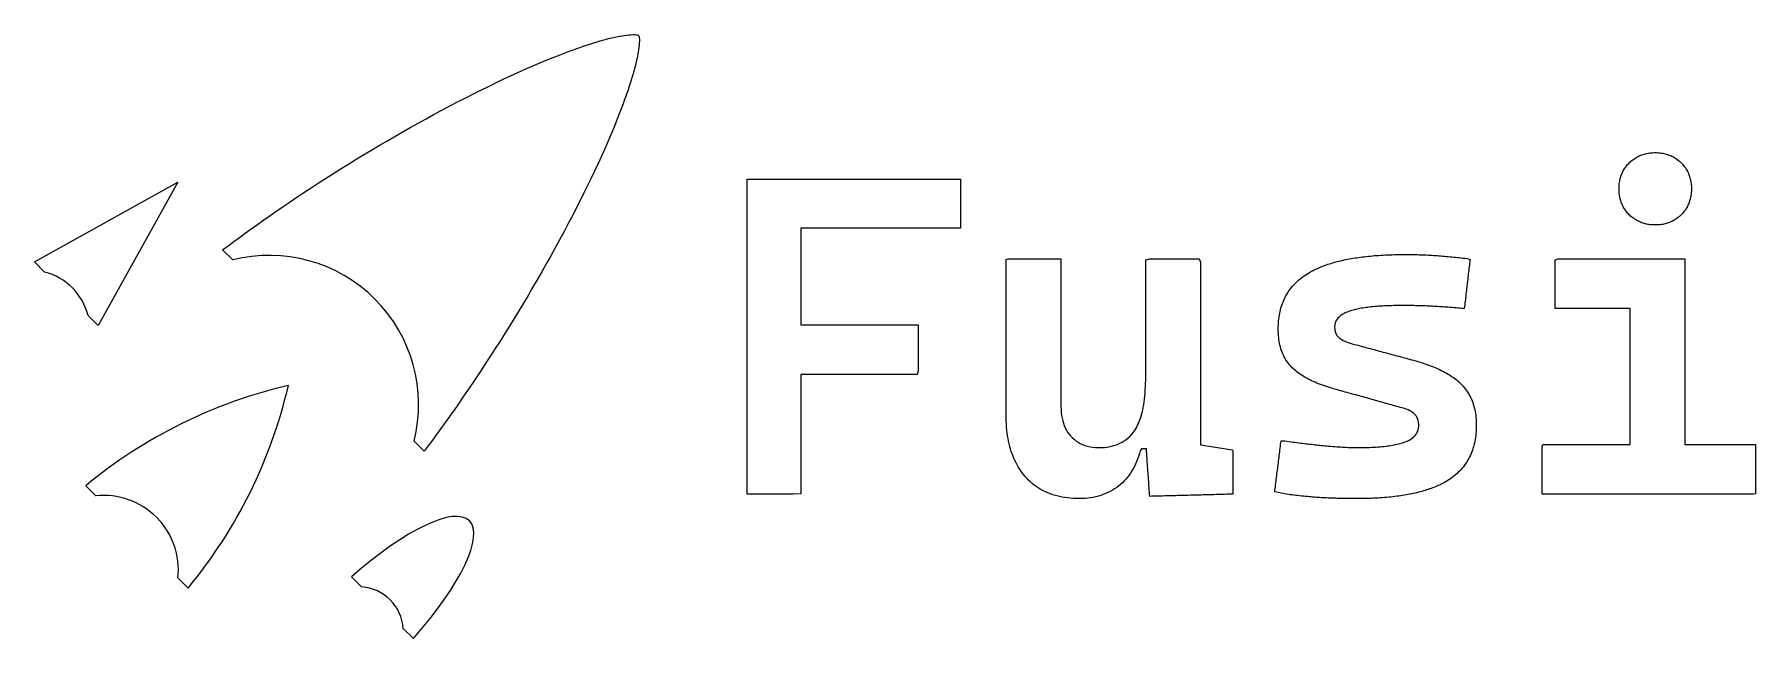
# Model space of a CAD drawing. Header units: millimetres. Extents: x 0 to 150, y 0 to 25.
# Drawn here: x 0 to 72.2, y 0 to 25.4 of the extents above; entities that cross this region are included whole.
import ezdxf

# ---------------------------------------------------------------- set-up
doc = ezdxf.new("R2010")
doc.units = ezdxf.units.MM
doc.layers.add('OUTLINE', color=7, linetype='Continuous')

msp = doc.modelspace()

# ---------------------------------------------------------------- linework, layer by layer
at = {"layer": 'OUTLINE'}
for p, q in [((0, 15.8086), (6.0169, 19.1514)), ((6.0169, 19.1514), (2.6742, 13.1345)), ((8.3215, 15.8945), (7.8972, 16.3188)), ((0.4243, 15.3844), (0, 15.8086)), ((2.6742, 13.1345), (2.2499, 13.5587)), ((16.35, 7.866), (15.9257, 8.2903)), ((2.5763, 5.991), (2.152, 6.4153)), ((6.4465, 2.1208), (6.0222, 2.5451)), ((13.7283, 2.1692), (13.3041, 2.5935)), ((15.8976, 0), (15.4733, 0.4243))]:
    msp.add_line(p, q, dxfattribs=at)
for points in [[(68.1083, 17.3628), (68.0544, 17.3606), (67.9997, 17.3598), (67.945, 17.3606), (67.8911, 17.3628), (67.838, 17.3665), (67.7857, 17.3717), (67.7343, 17.3784), (67.6836, 17.3866), (67.6338, 17.3963), (67.5847, 17.4074), (67.5365, 17.4201), (67.489, 17.4342), (67.4424, 17.4498), (67.3966, 17.4669), (67.3516, 17.4855), (67.3074, 17.5056), (67.264, 17.5271), (67.2214, 17.5502), (67.1797, 17.5747), (67.1387, 17.6008), (67.0985, 17.6283), (67.0592, 17.6573), (67.0207, 17.6878), (66.9829, 17.7197), (66.946, 17.7532), (66.9099, 17.7881), (66.8749, 17.8242), (66.8415, 17.8612), (66.8095, 17.8989), (66.779, 17.9374), (66.75, 17.9768), (66.7225, 18.0169), (66.6965, 18.0579), (66.6719, 18.0997), (66.6489, 18.1423), (66.6273, 18.1856), (66.6073, 18.2298), (66.5887, 18.2748), (66.5716, 18.3207), (66.556, 18.3673), (66.5418, 18.4147), (66.5292, 18.4629), (66.518, 18.512), (66.5084, 18.5618), (66.5002, 18.6125), (66.4935, 18.664), (66.4883, 18.7163), (66.4846, 18.7693), (66.4823, 18.8232), (66.4816, 18.8779), (66.4823, 18.9326), (66.4846, 18.9865), (66.4883, 19.0396), (66.4935, 19.0919), (66.5002, 19.1434), (66.5084, 19.194), (66.518, 19.2439), (66.5292, 19.2929), (66.5418, 19.3412), (66.556, 19.3886), (66.5716, 19.4352), (66.5887, 19.481), (66.6073, 19.526), (66.6273, 19.5702), (66.6489, 19.6136), (66.6719, 19.6562), (66.6965, 19.698), (66.7225, 19.7389), (66.75, 19.7791), (66.779, 19.8185), (66.8095, 19.857), (66.8415, 19.8947), (66.8749, 19.9316), (66.9099, 19.9678), (66.946, 20.0027), (66.9829, 20.0362), (67.0207, 20.0681), (67.0592, 20.0986), (67.0985, 20.1276), (67.1387, 20.1551), (67.1797, 20.1812), (67.2214, 20.2057), (67.264, 20.2287), (67.3074, 20.2503), (67.3516, 20.2704), (67.3966, 20.289), (67.4424, 20.3061), (67.489, 20.3217), (67.5365, 20.3358), (67.5847, 20.3485), (67.6338, 20.3596), (67.6836, 20.3693), (67.7343, 20.3775), (67.7857, 20.3842), (67.838, 20.3894), (67.8911, 20.3931), (67.945, 20.3953), (67.9997, 20.3961), (68.0544, 20.3953), (68.1083, 20.3931), (68.1614, 20.3894), (68.2137, 20.3842), (68.2651, 20.3775), (68.3158, 20.3693), (68.3657, 20.3596), (68.4147, 20.3485), (68.4629, 20.3358), (68.5104, 20.3217), (68.557, 20.3061), (68.6028, 20.289), (68.6478, 20.2704), (68.692, 20.2503), (68.7354, 20.2287), (68.778, 20.2057), (68.8197, 20.1812), (68.8607, 20.1551), (68.9009, 20.1276), (68.9402, 20.0986), (68.9787, 20.0681), (69.0165, 20.0362), (69.0534, 20.0027), (69.0895, 19.9678), (69.1245, 19.9316), (69.1579, 19.8947), (69.1899, 19.857), (69.2204, 19.8185), (69.2494, 19.7791), (69.2769, 19.7389), (69.3029, 19.698), (69.3275, 19.6562), (69.3505, 19.6136), (69.3721, 19.5702), (69.3921, 19.526), (69.4107, 19.481), (69.4278, 19.4352), (69.4435, 19.3886), (69.4576, 19.3412), (69.4702, 19.2929), (69.4814, 19.2439), (69.491, 19.194), (69.4992, 19.1434), (69.5059, 19.0919), (69.5111, 19.0396), (69.5148, 18.9865), (69.5171, 18.9326), (69.5178, 18.8779), (69.5171, 18.8232), (69.5148, 18.7693), (69.5111, 18.7163), (69.5059, 18.664), (69.4992, 18.6125), (69.491, 18.5618), (69.4814, 18.512), (69.4702, 18.4629), (69.4576, 18.4147), (69.4435, 18.3673), (69.4278, 18.3207), (69.4107, 18.2748), (69.3921, 18.2298), (69.3721, 18.1856), (69.3505, 18.1423), (69.3275, 18.0997), (69.3029, 18.0579), (69.2769, 18.0169), (69.2494, 17.9768), (69.2204, 17.9374), (69.1899, 17.8989), (69.1579, 17.8612), (69.1245, 17.8242), (69.0895, 17.7881), (69.0534, 17.7532), (69.0165, 17.7197), (68.9787, 17.6878), (68.9402, 17.6573), (68.9009, 17.6283), (68.8607, 17.6008), (68.8197, 17.5747), (68.778, 17.5502), (68.7354, 17.5271), (68.692, 17.5056), (68.6478, 17.4855), (68.6028, 17.4669), (68.557, 17.4498), (68.5104, 17.4342), (68.4629, 17.4201), (68.4147, 17.4074), (68.3657, 17.3963), (68.3158, 17.3866), (68.2651, 17.3784), (68.2137, 17.3717), (68.1614, 17.3665)], [(30.1314, 19.2877), (30.2163, 19.2877), (30.3608, 19.2877), (30.5386, 19.2877), (30.5901, 19.2877), (30.8195, 19.2877), (30.8609, 19.2877), (31.0488, 19.2877), (31.1832, 19.2877), (31.2782, 19.2877), (31.5055, 19.2877), (31.5075, 19.2877), (31.7369, 19.2877), (31.8278, 19.2877), (31.9663, 19.2877), (32.1501, 19.2877), (32.1956, 19.2877), (32.425, 19.2877), (32.6543, 19.2877), (32.8837, 19.2877), (33.1131, 19.2877), (33.3424, 19.2877), (33.5718, 19.2877), (33.8011, 19.2877), (34.0305, 19.2877), (34.2599, 19.2877), (34.4892, 19.2877), (34.7186, 19.2877), (34.9479, 19.2877), (35.1773, 19.2877), (35.4066, 19.2877), (35.636, 19.2877), (35.8654, 19.2877), (36.0947, 19.2877), (36.3241, 19.2877), (36.5534, 19.2877), (36.7828, 19.2877), (37.0122, 19.2877), (37.2415, 19.2877), (37.4709, 19.2877), (37.7002, 19.2877), (37.9296, 19.2877), (38.1589, 19.2877), (38.3883, 19.2877), (38.6177, 19.2877), (38.847, 19.2877), (38.847, 19.0584), (38.847, 18.829), (38.847, 18.5996), (38.847, 18.3703), (38.847, 18.1409), (38.847, 17.9116), (38.847, 17.6822), (38.847, 17.4529), (38.847, 17.2235), (38.6211, 17.2201), (38.3917, 17.2201), (38.1624, 17.2201), (37.933, 17.2201), (37.7036, 17.2201), (37.4743, 17.2201), (37.2449, 17.2201), (37.0156, 17.2201), (36.7862, 17.2201), (36.5569, 17.2201), (36.3275, 17.2201), (36.0981, 17.2201), (35.8688, 17.2201), (35.6394, 17.2201), (35.4101, 17.2201), (35.1807, 17.2201), (34.9513, 17.2201), (34.722, 17.2201), (34.4926, 17.2201), (34.2633, 17.2201), (34.0339, 17.2201), (33.8045, 17.2201), (33.5752, 17.2201), (33.3458, 17.2201), (33.1165, 17.2201), (32.8871, 17.2201), (32.6578, 17.2201), (32.4284, 17.2201), (32.199, 17.2201), (32.1501, 17.2201), (32.1501, 17.0316), (32.1501, 16.7093), (32.1501, 16.387), (32.1501, 16.0647), (32.1501, 15.7424), (32.1501, 15.4201), (32.1501, 15.0978), (32.1501, 14.7755), (32.1501, 14.4532), (32.1501, 14.1309), (32.1501, 13.8086), (32.1501, 13.4863), (32.1501, 13.1683), (32.2602, 13.1683), (32.4529, 13.1683), (32.6455, 13.1683), (32.8382, 13.1683), (33.0309, 13.1683), (33.2236, 13.1683), (33.4163, 13.1683), (33.6089, 13.1683), (33.8016, 13.1683), (33.9943, 13.1683), (34.187, 13.1683), (34.3797, 13.1683), (34.5723, 13.1683), (34.765, 13.1683), (34.9577, 13.1683), (35.1504, 13.1683), (35.3431, 13.1683), (35.5357, 13.1683), (35.7284, 13.1683), (35.9211, 13.1683), (36.1138, 13.1683), (36.3065, 13.1683), (36.4991, 13.1683), (36.6918, 13.1683), (36.8845, 13.1683), (37.0772, 13.1683), (37.0772, 12.9757), (37.0772, 12.783), (37.0772, 12.5903), (37.0772, 12.3976), (37.0772, 12.2049), (37.0772, 12.0123), (37.0772, 11.8196), (37.0772, 11.6269), (37.0772, 11.4342), (37.0772, 11.2415), (37.0346, 11.0914), (36.8419, 11.0914), (36.6492, 11.0914), (36.4566, 11.0914), (36.2639, 11.0914), (36.0712, 11.0914), (35.8785, 11.0914), (35.6858, 11.0914), (35.4932, 11.0914), (35.3005, 11.0914), (35.1078, 11.0914), (34.9151, 11.0914), (34.7224, 11.0914), (34.5298, 11.0914), (34.3371, 11.0914), (34.1444, 11.0914), (33.9517, 11.0914), (33.759, 11.0914), (33.5664, 11.0914), (33.3737, 11.0914), (33.181, 11.0914), (32.9883, 11.0914), (32.7957, 11.0914), (32.603, 11.0914), (32.4103, 11.0914), (32.2176, 11.0914), (32.1501, 11.0914), (32.1501, 10.9079), (32.1501, 10.5856), (32.1501, 10.2633), (32.1501, 9.941), (32.1501, 9.6187), (32.1501, 9.2963), (32.1501, 8.974), (32.1501, 8.6517), (32.1501, 8.3294), (32.1501, 8.0071), (32.1501, 7.6848), (32.1501, 7.3625), (32.1501, 7.0402), (32.1501, 6.7179), (32.1501, 6.3956), (32.1501, 6.0733), (31.8393, 6.0619), (31.517, 6.0619), (31.1947, 6.0619), (30.8724, 6.0619), (30.5501, 6.0619), (30.2278, 6.0619), (29.9055, 6.0619), (29.9055, 6.3842), (29.9055, 6.7065), (29.9055, 7.0288), (29.9055, 7.3511), (29.9055, 7.6734), (29.9055, 7.9957), (29.9055, 8.318), (29.9055, 8.6403), (29.9055, 8.9626), (29.9055, 9.2849), (29.9055, 9.6072), (29.9055, 9.9295), (29.9055, 10.2518), (29.9055, 10.5741), (29.9055, 10.8964), (29.9055, 11.0914), (29.9055, 11.2187), (29.9055, 11.2841), (29.9055, 11.4768), (29.9055, 11.541), (29.9055, 11.6695), (29.9055, 11.8622), (29.9055, 11.8633), (29.9055, 12.0548), (29.9055, 12.1856), (29.9055, 12.2475), (29.9055, 12.4402), (29.9055, 12.5079), (29.9055, 12.6329), (29.9055, 12.8256), (29.9055, 12.8302), (29.9055, 13.0182), (29.9055, 13.1525), (29.9055, 13.4748), (29.9055, 13.7971), (29.9055, 14.1194), (29.9055, 14.4417), (29.9055, 14.764), (29.9055, 15.0863), (29.9055, 15.4086), (29.9055, 15.7309), (29.9055, 16.0532), (29.9055, 16.3755), (29.9055, 16.6978), (29.9055, 17.0201), (29.9055, 17.2201), (29.9055, 17.3424), (29.9055, 17.4494), (29.9055, 17.6647), (29.9055, 17.6788), (29.9055, 17.9082), (29.9055, 17.987), (29.9055, 18.1375), (29.9055, 18.3094), (29.9055, 18.3669), (29.9055, 18.5962), (29.9055, 18.6317), (29.9055, 18.8256), (29.9055, 18.954), (29.9055, 19.055), (29.9055, 19.2763), (29.9055, 19.2843)], [(48.9247, 10.0113), (48.9247, 9.9216), (48.9247, 9.9015), (48.9247, 9.8319), (48.9247, 9.7421), (48.9247, 9.7112), (48.9247, 9.6524), (48.9247, 9.5627), (48.9247, 9.5209), (48.9247, 9.473), (48.9247, 9.3832), (48.9247, 9.2935), (48.9247, 9.2038), (48.9247, 9.1141), (48.9247, 9.0243), (48.9247, 8.9346), (48.9247, 8.8449), (48.9247, 8.7551), (48.9247, 8.6654), (48.9247, 8.5757), (48.9247, 8.486), (48.9247, 8.3962), (48.9247, 8.3065), (48.9247, 8.2168), (48.9271, 8.1291), (49.0158, 8.1158), (49.1046, 8.1024), (49.1933, 8.0891), (49.282, 8.0757), (49.3708, 8.0623), (49.4595, 8.049), (49.5482, 8.0356), (49.6369, 8.0222), (49.7257, 8.0089), (49.8144, 7.9955), (49.9031, 7.9822), (49.9918, 7.9688), (50.0806, 7.9554), (50.1693, 7.9421), (50.258, 7.9287), (50.2845, 7.8618), (50.2845, 7.7721), (50.2845, 7.6823), (50.2845, 7.5926), (50.2845, 7.5029), (50.2845, 7.4132), (50.2845, 7.3234), (50.2845, 7.2337), (50.2845, 7.144), (50.2845, 7.0543), (50.2845, 6.9645), (50.2845, 6.8748), (50.2845, 6.7851), (50.2845, 6.6953), (50.2845, 6.6056), (50.2845, 6.5159), (50.2845, 6.4262), (50.2845, 6.3364), (50.2845, 6.2467), (50.2845, 6.157), (50.2845, 6.0673), (50.2002, 6.0596), (50.1105, 6.0572), (50.0208, 6.0548), (49.9311, 6.0524), (49.8414, 6.05), (49.7518, 6.0476), (49.6621, 6.0452), (49.5724, 6.0428), (49.4827, 6.0404), (49.393, 6.0381), (49.3033, 6.0357), (49.2136, 6.0333), (49.1239, 6.0309), (49.0342, 6.0285), (48.9445, 6.0261), (48.8548, 6.0237), (48.7651, 6.0213), (48.6754, 6.0189), (48.5857, 6.0165), (48.496, 6.0141), (48.4063, 6.0117), (48.3166, 6.0093), (48.2269, 6.0069), (48.1372, 6.0045), (48.0475, 6.0021), (47.9578, 5.9997), (47.8681, 5.9973), (47.7785, 5.995), (47.6888, 5.9926), (47.5991, 5.9902), (47.5094, 5.9878), (47.4197, 5.9854), (47.33, 5.983), (47.2403, 5.9806), (47.1506, 5.9782), (47.0609, 5.9758), (46.9712, 5.9734), (46.8815, 5.971), (46.7918, 5.9686), (46.7855, 6.0581), (46.7791, 6.1476), (46.7728, 6.2371), (46.7664, 6.3266), (46.7601, 6.4161), (46.7537, 6.5056), (46.7474, 6.5951), (46.741, 6.6846), (46.7347, 6.7741), (46.7283, 6.8636), (46.722, 6.9531), (46.7157, 7.0426), (46.7093, 7.1322), (46.703, 7.2217), (46.6966, 7.3112), (46.6903, 7.4007), (46.6839, 7.4902), (46.6776, 7.5797), (46.6712, 7.6692), (46.6649, 7.7587), (46.6585, 7.8482), (46.6522, 7.9377), (46.6505, 7.962), (46.556, 7.962), (46.4455, 7.962), (46.39, 7.8804), (46.358, 7.7627), (46.3229, 7.6485), (46.2844, 7.5377), (46.2428, 7.4303), (46.1979, 7.3263), (46.1498, 7.2257), (46.0984, 7.1285), (46.0438, 7.0347), (45.986, 6.9443), (45.9249, 6.8573), (45.8607, 6.7738), (45.7931, 6.6936), (45.7224, 6.6168), (45.6484, 6.5435), (45.5711, 6.4735), (45.4904, 6.4068), (45.4052, 6.3425), (45.3175, 6.2823), (45.2275, 6.2263), (45.1351, 6.1744), (45.0403, 6.1267), (44.9431, 6.0831), (44.8434, 6.0437), (44.7414, 6.0084), (44.637, 5.9773), (44.5302, 5.9503), (44.421, 5.9275), (44.3094, 5.9088), (44.1955, 5.8943), (44.0791, 5.8839), (43.9603, 5.8777), (43.8391, 5.8756), (43.7121, 5.8774), (43.5877, 5.8826), (43.4658, 5.8914), (43.3465, 5.9037), (43.2297, 5.9196), (43.1155, 5.9389), (43.0038, 5.9618), (42.8946, 5.9882), (42.788, 6.0181), (42.684, 6.0516), (42.5825, 6.0885), (42.4835, 6.129), (42.3871, 6.173), (42.2932, 6.2205), (42.2019, 6.2715), (42.1131, 6.3261), (42.0269, 6.3841), (41.9433, 6.4457), (41.8621, 6.5108), (41.7835, 6.5795), (41.7075, 6.6516), (41.634, 6.7273), (41.5634, 6.8061), (41.5014, 6.8808), (41.4419, 6.9578), (41.3849, 7.0372), (41.3304, 7.119), (41.2784, 7.2032), (41.2289, 7.2898), (41.1819, 7.3787), (41.1375, 7.47), (41.0955, 7.5637), (41.0561, 7.6598), (41.0192, 7.7583), (40.9848, 7.8591), (40.9528, 7.9623), (40.9234, 8.0679), (40.8966, 8.1759), (40.8722, 8.2863), (40.8503, 8.399), (40.8309, 8.5141), (40.8141, 8.6316), (40.7998, 8.7514), (40.7879, 8.8737), (40.7786, 8.9983), (40.7718, 9.1253), (40.7675, 9.2547), (40.7657, 9.3864), (40.7657, 9.5018), (40.7657, 9.6123), (40.7657, 9.7228), (40.7657, 9.8333), (40.7657, 9.9439), (40.7657, 10.0544), (40.7657, 10.1649), (40.7657, 10.2754), (40.7657, 10.3859), (40.7657, 10.4964), (40.7657, 10.6069), (40.7657, 10.7174), (40.7657, 10.828), (40.7657, 10.9385), (40.7657, 11.049), (40.7657, 11.1595), (40.7657, 11.27), (40.7657, 11.3805), (40.7657, 11.491), (40.7657, 11.6015), (40.7657, 11.7121), (40.7657, 11.8226), (40.7657, 11.9331), (40.7657, 12.0436), (40.7657, 12.1541), (40.7657, 12.2646), (40.7657, 12.3751), (40.7657, 12.4857), (40.7657, 12.5962), (40.7657, 12.7067), (40.7657, 12.8172), (40.7657, 12.9277), (40.7657, 13.0382), (40.7657, 13.1487), (40.7657, 13.2592), (40.7657, 13.3698), (40.7657, 13.4803), (40.7657, 13.5908), (40.7657, 13.7013), (40.7657, 13.8118), (40.7657, 13.9223), (40.7657, 14.0328), (40.7657, 14.1434), (40.7657, 14.2539), (40.7657, 14.3644), (40.7657, 14.4749), (40.7657, 14.5854), (40.7657, 14.6959), (40.7657, 14.8064), (40.7657, 14.9169), (40.7657, 15.0275), (40.7657, 15.138), (40.7657, 15.2485), (40.7657, 15.359), (40.7657, 15.4695), (40.7657, 15.58), (40.7657, 15.6905), (40.7657, 15.8011), (40.7657, 15.9116), (40.853, 15.9347), (40.9635, 15.9347), (41.074, 15.9347), (41.1845, 15.9347), (41.295, 15.9347), (41.4056, 15.9347), (41.5161, 15.9347), (41.6266, 15.9347), (41.7371, 15.9347), (41.8476, 15.9347), (41.9581, 15.9347), (42.0686, 15.9347), (42.1791, 15.9347), (42.2897, 15.9347), (42.4002, 15.9347), (42.5107, 15.9347), (42.6212, 15.9347), (42.7317, 15.9347), (42.8422, 15.9347), (42.9527, 15.9347), (43.0633, 15.9347), (43.0661, 15.8271), (43.0661, 15.7165), (43.0661, 15.606), (43.0661, 15.4955), (43.0661, 15.385), (43.0661, 15.2745), (43.0661, 15.164), (43.0661, 15.0535), (43.0661, 14.9429), (43.0661, 14.8324), (43.0661, 14.7219), (43.0661, 14.6114), (43.0661, 14.5009), (43.0661, 14.3904), (43.0661, 14.2799), (43.0661, 14.1694), (43.0661, 14.0588), (43.0661, 13.9483), (43.0661, 13.8378), (43.0661, 13.7273), (43.0661, 13.6168), (43.0661, 13.5063), (43.0661, 13.3958), (43.0661, 13.2852), (43.0661, 13.1747), (43.0661, 13.0642), (43.0661, 12.9537), (43.0661, 12.8432), (43.0661, 12.7327), (43.0661, 12.6222), (43.0661, 12.5117), (43.0661, 12.4011), (43.0661, 12.2906), (43.0661, 12.1801), (43.0661, 12.0696), (43.0661, 11.9591), (43.0661, 11.8486), (43.0661, 11.7381), (43.0661, 11.6275), (43.0661, 11.517), (43.0661, 11.4065), (43.0661, 11.296), (43.0661, 11.1855), (43.0661, 11.075), (43.0661, 10.9645), (43.0661, 10.854), (43.0661, 10.7434), (43.0661, 10.6329), (43.0661, 10.5224), (43.0661, 10.4119), (43.0661, 10.3014), (43.0661, 10.1909), (43.0661, 10.0804), (43.0661, 9.9698), (43.0661, 9.8593), (43.0664, 9.7413), (43.0709, 9.6125), (43.0806, 9.4885), (43.0956, 9.3692), (43.1158, 9.2546), (43.1413, 9.1448), (43.1721, 9.0398), (43.2082, 8.9395), (43.2495, 8.8439), (43.296, 8.7531), (43.3479, 8.667), (43.4049, 8.5857), (43.4673, 8.5091), (43.5379, 8.4343), (43.6153, 8.3635), (43.6974, 8.2994), (43.7842, 8.2418), (43.8756, 8.1907), (43.9717, 8.1463), (44.0724, 8.1085), (44.1777, 8.0772), (44.2877, 8.0525), (44.4024, 8.0344), (44.5217, 8.0229), (44.6457, 8.0179), (44.7719, 8.0194), (44.8943, 8.0268), (45.0125, 8.0402), (45.1265, 8.0595), (45.2364, 8.0847), (45.3422, 8.1159), (45.4437, 8.153), (45.5412, 8.196), (45.6344, 8.245), (45.7235, 8.2999), (45.8084, 8.3607), (45.8892, 8.4275), (45.9658, 8.5002), (46.0383, 8.5789), (46.1065, 8.6635), (46.1603, 8.7388), (46.2035, 8.8065), (46.2445, 8.8783), (46.2834, 8.9541), (46.3203, 9.0339), (46.355, 9.1176), (46.3876, 9.2054), (46.4181, 9.2971), (46.4465, 9.3929), (46.4728, 9.4926), (46.497, 9.5963), (46.5191, 9.704), (46.5391, 9.8157), (46.5569, 9.9314), (46.5727, 10.0511), (46.5863, 10.1747), (46.5979, 10.3024), (46.6073, 10.4341), (46.6147, 10.5697), (46.6199, 10.7093), (46.623, 10.853), (46.6241, 10.9646), (46.6241, 11.1394), (46.6241, 11.3297), (46.6241, 11.5199), (46.6241, 11.7102), (46.6241, 11.9005), (46.6241, 12.0908), (46.6241, 12.2811), (46.6241, 12.4713), (46.6241, 12.6616), (46.6241, 12.8519), (46.6241, 13.0422), (46.6241, 13.2325), (46.6241, 13.4227), (46.6241, 13.613), (46.6241, 13.8033), (46.6241, 13.9936), (46.6241, 14.1839), (46.6241, 14.3741), (46.6241, 14.5644), (46.6241, 14.7547), (46.6241, 14.945), (46.6241, 15.1352), (46.6241, 15.3255), (46.6241, 15.5158), (46.6241, 15.7061), (46.6241, 15.8964), (46.776, 15.9347), (46.9662, 15.9347), (47.1565, 15.9347), (47.3468, 15.9347), (47.5371, 15.9347), (47.7273, 15.9347), (47.9176, 15.9347), (48.1079, 15.9347), (48.2982, 15.9347), (48.4885, 15.9347), (48.6787, 15.9347), (48.869, 15.9347), (48.9247, 15.8001), (48.9247, 15.6099), (48.9247, 15.4196), (48.9247, 15.2293), (48.9247, 15.039), (48.9247, 14.8487), (48.9247, 14.6585), (48.9247, 14.4682), (48.9247, 14.2779), (48.9247, 14.0876), (48.9247, 13.8974), (48.9247, 13.7071), (48.9247, 13.5168), (48.9247, 13.3265), (48.9247, 13.1362), (48.9247, 12.946), (48.9247, 12.7557), (48.9247, 12.5654), (48.9247, 12.3751), (48.9247, 12.1848), (48.9247, 11.9946), (48.9247, 11.8043), (48.9247, 11.614), (48.9247, 11.4237), (48.9247, 11.2334), (48.9247, 11.0432), (48.9247, 10.8529), (48.9247, 10.6626), (48.9247, 10.4723), (48.9247, 10.282), (48.9247, 10.0918)], [(55.6014, 5.8759), (55.5004, 5.8756), (55.4123, 5.8757), (55.3251, 5.876), (55.2388, 5.8766), (55.1534, 5.8773), (55.0689, 5.8783), (54.9853, 5.8795), (54.9025, 5.8809), (54.8207, 5.8825), (54.7397, 5.8843), (54.6597, 5.8864), (54.5805, 5.8886), (54.5022, 5.8911), (54.4248, 5.8938), (54.3483, 5.8967), (54.2727, 5.8998), (54.198, 5.9032), (54.1242, 5.9067), (54.0512, 5.9105), (53.9792, 5.9145), (53.908, 5.9187), (53.8378, 5.9231), (53.7684, 5.9278), (53.6999, 5.9326), (53.6323, 5.9377), (53.5656, 5.9429), (53.4893, 5.9493), (53.4047, 5.9569), (53.3211, 5.9647), (53.2384, 5.9729), (53.1567, 5.9815), (53.0758, 5.9905), (52.9959, 5.9998), (52.9169, 6.0095), (52.8388, 6.0196), (52.7617, 6.03), (52.6854, 6.0407), (52.6101, 6.0519), (52.5357, 6.0634), (52.4622, 6.0752), (52.3896, 6.0875), (52.318, 6.1001), (52.2472, 6.113), (52.1774, 6.1263), (52.1085, 6.14), (52.0405, 6.1541), (52.0445, 6.2262), (52.0541, 6.3028), (52.0637, 6.3795), (52.0733, 6.4562), (52.0828, 6.5328), (52.0924, 6.6095), (52.102, 6.6861), (52.1116, 6.7628), (52.1212, 6.8395), (52.1307, 6.9161), (52.1403, 6.9928), (52.1499, 7.0694), (52.1595, 7.1461), (52.1691, 7.2227), (52.1786, 7.2994), (52.1882, 7.3761), (52.1978, 7.4527), (52.2074, 7.5294), (52.217, 7.606), (52.2265, 7.6827), (52.2361, 7.7594), (52.2457, 7.836), (52.2553, 7.9127), (52.2649, 7.9893), (52.2745, 8.066), (52.284, 8.1426), (52.2936, 8.2193), (52.3032, 8.296), (52.3716, 8.3068), (52.4596, 8.2949), (52.5466, 8.2832), (52.6326, 8.2718), (52.7175, 8.2607), (52.8014, 8.2498), (52.8843, 8.2391), (52.9661, 8.2287), (53.0469, 8.2186), (53.1267, 8.2087), (53.2054, 8.199), (53.2831, 8.1896), (53.3597, 8.1805), (53.4354, 8.1716), (53.51, 8.1629), (53.5835, 8.1545), (53.6561, 8.1464), (53.7276, 8.1385), (53.7981, 8.1308), (53.8675, 8.1235), (53.9359, 8.1163), (54.0033, 8.1094), (54.0696, 8.1028), (54.1349, 8.0964), (54.2082, 8.0894), (54.2981, 8.0811), (54.3863, 8.0733), (54.4728, 8.0661), (54.5577, 8.0593), (54.641, 8.0531), (54.7226, 8.0474), (54.8026, 8.0422), (54.8809, 8.0374), (54.9576, 8.0332), (55.0326, 8.0295), (55.106, 8.0263), (55.1778, 8.0236), (55.2479, 8.0214), (55.3163, 8.0198), (55.3831, 8.0186), (55.4483, 8.0179), (55.5195, 8.0178), (55.6235, 8.0182), (55.7253, 8.0193), (55.8247, 8.0211), (55.9219, 8.0236), (56.0169, 8.0268), (56.1096, 8.0306), (56.2, 8.0351), (56.2882, 8.0403), (56.3742, 8.0461), (56.4578, 8.0526), (56.5392, 8.0598), (56.6184, 8.0677), (56.6953, 8.0762), (56.7699, 8.0854), (56.8423, 8.0953), (56.9124, 8.1059), (56.9803, 8.1171), (57.0459, 8.129), (57.1092, 8.1416), (57.1703, 8.1548), (57.2291, 8.1687), (57.2857, 8.1833), (57.34, 8.1986), (57.3921, 8.2145), (57.4419, 8.2312), (57.5081, 8.2557), (57.5955, 8.2929), (57.6757, 8.3332), (57.7486, 8.3767), (57.8143, 8.4232), (57.8727, 8.4729), (57.9239, 8.5256), (57.9679, 8.5814), (58.0046, 8.6403), (58.0341, 8.7023), (58.0563, 8.7675), (58.0713, 8.8357), (58.0791, 8.907), (58.0796, 8.9875), (58.0724, 9.0728), (58.0575, 9.152), (58.0348, 9.2251), (58.0043, 9.2921), (57.9661, 9.3529), (57.9201, 9.4077), (57.8726, 9.4516), (57.8216, 9.4906), (57.7645, 9.5276), (57.7011, 9.5626), (57.6315, 9.5957), (57.5557, 9.6268), (57.4736, 9.6559), (57.3853, 9.683), (57.3028, 9.706), (57.2284, 9.7267), (57.154, 9.7474), (57.0796, 9.7682), (57.0051, 9.7889), (56.9307, 9.8096), (56.8563, 9.8304), (56.7819, 9.8511), (56.7075, 9.8719), (56.633, 9.8926), (56.5586, 9.9133), (56.4842, 9.9341), (56.4098, 9.9548), (56.3354, 9.9755), (56.2609, 9.9963), (56.1865, 10.017), (56.1121, 10.0378), (56.0377, 10.0585), (55.9633, 10.0792), (55.8888, 10.1), (55.8144, 10.1207), (55.74, 10.1414), (55.6656, 10.1622), (55.5912, 10.1829), (55.5167, 10.2037), (55.4423, 10.2244), (55.3679, 10.2451), (55.2935, 10.2659), (55.2191, 10.2866), (55.1446, 10.3073), (55.0702, 10.3281), (54.9958, 10.3488), (54.9214, 10.3695), (54.847, 10.3903), (54.7725, 10.411), (54.6981, 10.4318), (54.6237, 10.4525), (54.5493, 10.4732), (54.4684, 10.4958), (54.3787, 10.5219), (54.2908, 10.5487), (54.2047, 10.5762), (54.1205, 10.6045), (54.038, 10.6335), (53.9574, 10.6633), (53.8786, 10.6938), (53.8016, 10.7251), (53.7265, 10.7571), (53.6531, 10.7898), (53.5816, 10.8234), (53.5119, 10.8576), (53.444, 10.8926), (53.3779, 10.9284), (53.3137, 10.9649), (53.2512, 11.0021), (53.1906, 11.0401), (53.1318, 11.0789), (53.0749, 11.1184), (53.0197, 11.1586), (52.9664, 11.1996), (52.9149, 11.2414), (52.8652, 11.2838), (52.8173, 11.3271), (52.7712, 11.3711), (52.7232, 11.4199), (52.6756, 11.4723), (52.6301, 11.5266), (52.5869, 11.5826), (52.5459, 11.6404), (52.5071, 11.7001), (52.4705, 11.7615), (52.4361, 11.8248), (52.4039, 11.8899), (52.3739, 11.9567), (52.3462, 12.0254), (52.3206, 12.096), (52.2972, 12.1683), (52.276, 12.2424), (52.2571, 12.3184), (52.2403, 12.3961), (52.2257, 12.4757), (52.2134, 12.5571), (52.2032, 12.6403), (52.1953, 12.7253), (52.1895, 12.8121), (52.186, 12.9007), (52.1847, 12.9911), (52.1854, 13.0784), (52.1881, 13.1639), (52.1927, 13.2482), (52.1993, 13.3312), (52.2077, 13.413), (52.2181, 13.4935), (52.2305, 13.5728), (52.2447, 13.6508), (52.2609, 13.7276), (52.279, 13.8031), (52.2991, 13.8774), (52.321, 13.9504), (52.3449, 14.0222), (52.3708, 14.0927), (52.3985, 14.1619), (52.4282, 14.23), (52.4598, 14.2967), (52.4934, 14.3622), (52.5288, 14.4265), (52.5662, 14.4895), (52.6055, 14.5513), (52.6468, 14.6118), (52.69, 14.6711), (52.7351, 14.7291), (52.7821, 14.7858), (52.8311, 14.8414), (52.882, 14.8956), (52.9348, 14.9486), (52.9895, 15.0004), (53.0462, 15.0509), (53.1048, 15.1002), (53.1654, 15.1482), (53.2278, 15.1949), (53.2922, 15.2404), (53.3585, 15.2847), (53.4268, 15.3277), (53.4928, 15.367), (53.5417, 15.3949), (53.5916, 15.4222), (53.6426, 15.449), (53.6945, 15.4752), (53.7474, 15.501), (53.8013, 15.5262), (53.8562, 15.5509), (53.9122, 15.575), (53.9691, 15.5987), (54.027, 15.6218), (54.0859, 15.6444), (54.1458, 15.6665), (54.2067, 15.688), (54.2686, 15.709), (54.3315, 15.7295), (54.3954, 15.7495), (54.4603, 15.769), (54.5262, 15.7879), (54.5931, 15.8063), (54.661, 15.8242), (54.7299, 15.8416), (54.7998, 15.8584), (54.8707, 15.8747), (54.9426, 15.8905), (55.0155, 15.9058), (55.0894, 15.9206), (55.1643, 15.9348), (55.2402, 15.9485), (55.3171, 15.9617), (55.3949, 15.9743), (55.4738, 15.9864), (55.5537, 15.998), (55.6346, 16.0091), (55.7165, 16.0197), (55.7993, 16.0297), (55.8832, 16.0392), (55.9681, 16.0482), (56.054, 16.0567), (56.1408, 16.0646), (56.2287, 16.0721), (56.3176, 16.079), (56.4074, 16.0853), (56.4983, 16.0912), (56.5902, 16.0965), (56.683, 16.1013), (56.7769, 16.1056), (56.8717, 16.1093), (56.9676, 16.1126), (57.0645, 16.1153), (57.1623, 16.1175), (57.2612, 16.1191), (57.361, 16.1203), (57.4619, 16.1209), (57.5559, 16.121), (57.6338, 16.1207), (57.7117, 16.1202), (57.7894, 16.1193), (57.867, 16.1181), (57.9446, 16.1166), (58.022, 16.1147), (58.0994, 16.1126), (58.1767, 16.1101), (58.2538, 16.1073), (58.3309, 16.1042), (58.4079, 16.1008), (58.4848, 16.0971), (58.5616, 16.0931), (58.6383, 16.0887), (58.7149, 16.0841), (58.7914, 16.0791), (58.8674, 16.0738), (58.9411, 16.0684), (59.0152, 16.0627), (59.0897, 16.0567), (59.1645, 16.0504), (59.2397, 16.0439), (59.3153, 16.037), (59.3913, 16.0299), (59.4676, 16.0224), (59.5443, 16.0147), (59.6215, 16.0067), (59.6989, 15.9984), (59.7768, 15.9898), (59.8551, 15.9809), (59.9337, 15.9717), (60.0127, 15.9623), (60.0921, 15.9525), (60.1718, 15.9425), (60.2297, 15.9156), (60.2208, 15.8388), (60.2119, 15.7621), (60.203, 15.6854), (60.1941, 15.6086), (60.1852, 15.5319), (60.1762, 15.4551), (60.1673, 15.3784), (60.1584, 15.3017), (60.1495, 15.2249), (60.1406, 15.1482), (60.1317, 15.0714), (60.1228, 14.9947), (60.1139, 14.918), (60.105, 14.8412), (60.096, 14.7645), (60.0871, 14.6878), (60.0782, 14.611), (60.0693, 14.5343), (60.0604, 14.4575), (60.0515, 14.3808), (60.0426, 14.3041), (60.0337, 14.2273), (60.0248, 14.1506), (60.0159, 14.0738), (60.0069, 13.9971), (59.998, 13.9204), (59.9842, 13.8489), (59.897, 13.8568), (59.8109, 13.8644), (59.726, 13.8718), (59.6423, 13.8789), (59.5598, 13.8858), (59.4785, 13.8923), (59.3983, 13.8986), (59.3193, 13.9046), (59.2415, 13.9104), (59.1648, 13.9158), (59.0893, 13.921), (59.0151, 13.9259), (58.942, 13.9306), (58.87, 13.935), (58.7993, 13.9391), (58.7297, 13.9429), (58.6613, 13.9464), (58.5941, 13.9497), (58.5156, 13.9533), (58.4309, 13.9569), (58.3475, 13.9602), (58.2653, 13.9633), (58.1844, 13.966), (58.1047, 13.9685), (58.0263, 13.9708), (57.9491, 13.9727), (57.8732, 13.9744), (57.7985, 13.9758), (57.7251, 13.9769), (57.6529, 13.9777), (57.582, 13.9783), (57.5124, 13.9786), (57.427, 13.9786), (57.3233, 13.9781), (57.2215, 13.9771), (57.1218, 13.9756), (57.024, 13.9736), (56.9283, 13.9711), (56.8345, 13.9681), (56.7427, 13.9646), (56.6529, 13.9606), (56.5651, 13.956), (56.4793, 13.951), (56.3955, 13.9455), (56.3137, 13.9394), (56.2338, 13.9329), (56.156, 13.9258), (56.0801, 13.9182), (56.0063, 13.9102), (55.9344, 13.9016), (55.8645, 13.8925), (55.7966, 13.8829), (55.7307, 13.8729), (55.6668, 13.8623), (55.6049, 13.8512), (55.545, 13.8396), (55.4871, 13.8274), (55.4311, 13.8148), (55.3772, 13.8017), (55.3252, 13.7881), (55.2752, 13.7739), (55.2083, 13.7532), (55.1129, 13.7193), (55.025, 13.6827), (54.9446, 13.6433), (54.8717, 13.6011), (54.8062, 13.556), (54.7481, 13.5082), (54.6975, 13.4576), (54.6544, 13.4041), (54.6187, 13.3479), (54.5905, 13.2889), (54.5698, 13.227), (54.5565, 13.1624), (54.5506, 13.0949), (54.5526, 13.0109), (54.5632, 12.9272), (54.5825, 12.8506), (54.6106, 12.7812), (54.6473, 12.7189), (54.6928, 12.6637), (54.7471, 12.6157), (54.797, 12.5811), (54.8506, 12.5489), (54.9098, 12.5177), (54.9747, 12.4874), (55.0452, 12.4581), (55.1214, 12.4297), (55.2032, 12.4022), (55.2906, 12.3757), (55.3837, 12.3501), (55.4594, 12.3297), (55.5339, 12.3096), (55.6085, 12.2895), (55.6831, 12.2694), (55.7577, 12.2493), (55.8323, 12.2292), (55.9069, 12.2091), (55.9815, 12.189), (56.0561, 12.1689), (56.1307, 12.1488), (56.2053, 12.1287), (56.2799, 12.1086), (56.3545, 12.0885), (56.4291, 12.0684), (56.5037, 12.0483), (56.5783, 12.0282), (56.6529, 12.0081), (56.7274, 11.988), (56.802, 11.9679), (56.8766, 11.9478), (56.9512, 11.9277), (57.0258, 11.9076), (57.1004, 11.8875), (57.175, 11.8674), (57.2496, 11.8473), (57.3242, 11.8272), (57.3988, 11.8071), (57.4734, 11.787), (57.548, 11.7669), (57.6226, 11.7468), (57.6972, 11.7267), (57.7718, 11.7066), (57.8636, 11.6826), (57.9541, 11.6579), (58.043, 11.6326), (58.1303, 11.6067), (58.216, 11.5801), (58.3, 11.5528), (58.3824, 11.5249), (58.4633, 11.4964), (58.5425, 11.4672), (58.62, 11.4373), (58.696, 11.4068), (58.7703, 11.3757), (58.8431, 11.3439), (58.9142, 11.3115), (58.9837, 11.2784), (59.0515, 11.2447), (59.1178, 11.2103), (59.1824, 11.1753), (59.2455, 11.1396), (59.3069, 11.1033), (59.3666, 11.0664), (59.4248, 11.0288), (59.4814, 10.9905), (59.5363, 10.9516), (59.5896, 10.9121), (59.6413, 10.8719), (59.6914, 10.8311), (59.7399, 10.7896), (59.7867, 10.7474), (59.8329, 10.7037), (59.885, 10.6512), (59.9349, 10.5973), (59.9827, 10.5419), (60.0284, 10.4849), (60.0719, 10.4265), (60.1132, 10.3666), (60.1524, 10.3052), (60.1895, 10.2422), (60.2245, 10.1778), (60.2573, 10.1119), (60.2879, 10.0445), (60.3165, 9.9756), (60.3429, 9.9052), (60.3671, 9.8334), (60.3892, 9.76), (60.4092, 9.6851), (60.427, 9.6087), (60.4427, 9.5309), (60.4563, 9.4515), (60.4677, 9.3706), (60.477, 9.2883), (60.4841, 9.2044), (60.4891, 9.1191), (60.492, 9.0322), (60.4927, 8.944), (60.4914, 8.8562), (60.4882, 8.7698), (60.4832, 8.6847), (60.4762, 8.6009), (60.4673, 8.5183), (60.4565, 8.4371), (60.4439, 8.3572), (60.4293, 8.2786), (60.4128, 8.2013), (60.3944, 8.1253), (60.3741, 8.0506), (60.3519, 7.9773), (60.3278, 7.9052), (60.3018, 7.8344), (60.2739, 7.7649), (60.2441, 7.6968), (60.2123, 7.6299), (60.1787, 7.5644), (60.1432, 7.5001), (60.1058, 7.4372), (60.0665, 7.3755), (60.0252, 7.3152), (59.9821, 7.2562), (59.9371, 7.1985), (59.8901, 7.142), (59.8413, 7.0869), (59.7905, 7.0331), (59.7379, 6.9806), (59.6833, 6.9294), (59.6269, 6.8795), (59.5685, 6.8309), (59.5082, 6.7836), (59.4461, 6.7377), (59.382, 6.693), (59.316, 6.6496), (59.2567, 6.6127), (59.2075, 6.5835), (59.1572, 6.5549), (59.1059, 6.5269), (59.0536, 6.4995), (59.0001, 6.4726), (58.9457, 6.4464), (58.8901, 6.4208), (58.8335, 6.3957), (58.7759, 6.3712), (58.7171, 6.3473), (58.6574, 6.324), (58.5965, 6.3013), (58.5346, 6.2792), (58.4717, 6.2577), (58.4077, 6.2368), (58.3426, 6.2164), (58.2765, 6.1967), (58.2093, 6.1775), (58.1411, 6.1589), (58.0718, 6.141), (58.0014, 6.1236), (57.93, 6.1067), (57.8575, 6.0905), (57.784, 6.0749), (57.7094, 6.0599), (57.6337, 6.0454), (57.557, 6.0316), (57.4792, 6.0183), (57.4004, 6.0056), (57.3205, 5.9935), (57.2395, 5.982), (57.1575, 5.9711), (57.0745, 5.9608), (56.9904, 5.9511), (56.9052, 5.9419), (56.8189, 5.9334), (56.7316, 5.9254), (56.6433, 5.918), (56.5538, 5.9113), (56.4634, 5.9051), (56.3718, 5.8995), (56.2792, 5.8945), (56.1856, 5.89), (56.0909, 5.8862), (55.9951, 5.883), (55.8983, 5.8803), (55.8004, 5.8782), (55.7014, 5.8768)], [(69.2385, 15.6216), (69.2385, 15.465), (69.2385, 15.376), (69.2385, 15.3084), (69.2385, 15.1518), (69.2385, 15.1342), (69.2385, 14.9952), (69.2385, 14.8924), (69.2385, 14.8386), (69.2385, 14.682), (69.2385, 14.6506), (69.2385, 14.5254), (69.2385, 14.4088), (69.2385, 14.3688), (69.2385, 14.2122), (69.2385, 14.1671), (69.2385, 14.0556), (69.2385, 13.9253), (69.2385, 13.899), (69.2385, 13.6835), (69.2385, 13.4417), (69.2385, 13.1999), (69.2385, 12.9581), (69.2385, 12.7164), (69.2385, 12.4746), (69.2385, 12.2328), (69.2385, 11.991), (69.2385, 11.7492), (69.2385, 11.5075), (69.2385, 11.2657), (69.2385, 11.0239), (69.2385, 10.7821), (69.2385, 10.5403), (69.2385, 10.2986), (69.2385, 10.0568), (69.2385, 9.815), (69.2385, 9.5732), (69.2385, 9.3314), (69.2385, 9.0897), (69.2385, 8.8479), (69.2385, 8.6061), (69.2385, 8.3643), (69.2385, 8.1482), (69.2601, 8.1482), (69.3693, 8.1482), (69.4786, 8.1482), (69.5878, 8.1482), (69.697, 8.1482), (69.8063, 8.1482), (69.9155, 8.1482), (70.0248, 8.1482), (70.134, 8.1482), (70.2433, 8.1482), (70.3525, 8.1482), (70.4618, 8.1482), (70.571, 8.1482), (70.6803, 8.1482), (70.7895, 8.1482), (70.8988, 8.1482), (71.008, 8.1482), (71.1173, 8.1482), (71.2265, 8.1482), (71.3357, 8.1482), (71.445, 8.1482), (71.5542, 8.1482), (71.6635, 8.1482), (71.7727, 8.1482), (71.882, 8.1482), (71.9912, 8.1482), (72.1005, 8.1482), (72.2097, 8.1482), (72.2097, 8.039), (72.2097, 7.9297), (72.2097, 7.8205), (72.2097, 7.7113), (72.2097, 7.602), (72.2097, 7.4928), (72.2097, 7.3835), (72.2097, 7.2743), (72.2097, 7.165), (72.2097, 7.0558), (72.2097, 6.9465), (72.2097, 6.8373), (72.2097, 6.728), (72.2097, 6.6188), (72.2097, 6.5095), (72.2097, 6.4003), (72.2097, 6.291), (72.2097, 6.1818), (72.2097, 6.0726), (72.1112, 6.0619), (72.0019, 6.0619), (71.8927, 6.0619), (71.7834, 6.0619), (71.6742, 6.0619), (71.5649, 6.0619), (71.4557, 6.0619), (71.3464, 6.0619), (71.2372, 6.0619), (71.1279, 6.0619), (71.0187, 6.0619), (70.9095, 6.0619), (70.8002, 6.0619), (70.691, 6.0619), (70.5817, 6.0619), (70.4725, 6.0619), (70.3632, 6.0619), (70.254, 6.0619), (70.1447, 6.0619), (70.0355, 6.0619), (69.9262, 6.0619), (69.817, 6.0619), (69.7077, 6.0619), (69.5985, 6.0619), (69.4892, 6.0619), (69.38, 6.0619), (69.2708, 6.0619), (69.1615, 6.0619), (69.1232, 6.0619), (69.0523, 6.0619), (68.8814, 6.0619), (68.6396, 6.0619), (68.3978, 6.0619), (68.156, 6.0619), (67.9143, 6.0619), (67.6725, 6.0619), (67.4307, 6.0619), (67.1889, 6.0619), (67.1055, 6.0619), (66.9811, 6.0619), (66.9471, 6.0619), (66.8567, 6.0619), (66.7324, 6.0619), (66.608, 6.0619), (66.4836, 6.0619), (66.3592, 6.0619), (66.2348, 6.0619), (66.1104, 6.0619), (65.9861, 6.0619), (65.8617, 6.0619), (65.7373, 6.0619), (65.6129, 6.0619), (65.4885, 6.0619), (65.3641, 6.0619), (65.2398, 6.0619), (65.1154, 6.0619), (64.991, 6.0619), (64.8666, 6.0619), (64.7422, 6.0619), (64.6178, 6.0619), (64.4935, 6.0619), (64.3691, 6.0619), (64.2447, 6.0619), (64.1203, 6.0619), (63.9959, 6.0619), (63.8715, 6.0619), (63.7472, 6.0619), (63.6228, 6.0619), (63.4984, 6.0619), (63.374, 6.0619), (63.2496, 6.0619), (63.2496, 6.1862), (63.2496, 6.3106), (63.2496, 6.435), (63.2496, 6.5594), (63.2496, 6.6838), (63.2496, 6.8082), (63.2496, 6.9325), (63.2496, 7.0569), (63.2496, 7.1813), (63.2496, 7.3057), (63.2496, 7.4301), (63.2496, 7.5545), (63.2496, 7.6788), (63.2496, 7.8032), (63.2496, 7.9276), (63.2496, 8.052), (63.2778, 8.1482), (63.4021, 8.1482), (63.5265, 8.1482), (63.6509, 8.1482), (63.7753, 8.1482), (63.8997, 8.1482), (64.0241, 8.1482), (64.1484, 8.1482), (64.2728, 8.1482), (64.3972, 8.1482), (64.5216, 8.1482), (64.646, 8.1482), (64.7704, 8.1482), (64.8947, 8.1482), (65.0191, 8.1482), (65.1435, 8.1482), (65.2679, 8.1482), (65.3923, 8.1482), (65.5167, 8.1482), (65.641, 8.1482), (65.7654, 8.1482), (65.8898, 8.1482), (66.0142, 8.1482), (66.1386, 8.1482), (66.2629, 8.1482), (66.3873, 8.1482), (66.5117, 8.1482), (66.6361, 8.1482), (66.7605, 8.1482), (66.8849, 8.1482), (66.9471, 8.1482), (66.9471, 8.2379), (66.9471, 8.4797), (66.9471, 8.7214), (66.9471, 8.9632), (66.9471, 9.205), (66.9471, 9.4468), (66.9471, 9.6886), (66.9471, 9.9303), (66.9471, 10.1721), (66.9471, 10.4139), (66.9471, 10.6557), (66.9471, 10.8975), (66.9471, 11.1393), (66.9471, 11.381), (66.9471, 11.6228), (66.9471, 11.8646), (66.9471, 12.1064), (66.9471, 12.3482), (66.9471, 12.5899), (66.9471, 12.8317), (66.9471, 13.0735), (66.9471, 13.3153), (66.9471, 13.5571), (66.9471, 13.7988), (66.9471, 13.8484), (66.9403, 13.8484), (66.7837, 13.8484), (66.6271, 13.8484), (66.4705, 13.8484), (66.3139, 13.8484), (66.1573, 13.8484), (66.0007, 13.8484), (65.8441, 13.8484), (65.6875, 13.8484), (65.531, 13.8484), (65.3744, 13.8484), (65.2178, 13.8484), (65.0612, 13.8484), (64.9046, 13.8484), (64.748, 13.8484), (64.5914, 13.8484), (64.4348, 13.8484), (64.2782, 13.8484), (64.1216, 13.8484), (63.965, 13.8484), (63.8084, 13.8484), (63.8084, 14.005), (63.8084, 14.1616), (63.8084, 14.3181), (63.8084, 14.4747), (63.8084, 14.6313), (63.8084, 14.7879), (63.8084, 14.9445), (63.8084, 15.1011), (63.8084, 15.2577), (63.8084, 15.4143), (63.8084, 15.5709), (63.8084, 15.7275), (63.8084, 15.8841), (63.9144, 15.9347), (64.0709, 15.9347), (64.2275, 15.9347), (64.3841, 15.9347), (64.5407, 15.9347), (64.6973, 15.9347), (64.8539, 15.9347), (65.0105, 15.9347), (65.1671, 15.9347), (65.3237, 15.9347), (65.4803, 15.9347), (65.6369, 15.9347), (65.7935, 15.9347), (65.9501, 15.9347), (66.1067, 15.9347), (66.2633, 15.9347), (66.4198, 15.9347), (66.5764, 15.9347), (66.733, 15.9347), (66.8896, 15.9347), (67.0462, 15.9347), (67.2028, 15.9347), (67.3594, 15.9347), (67.516, 15.9347), (67.6726, 15.9347), (67.8292, 15.9347), (67.9858, 15.9347), (68.1424, 15.9347), (68.299, 15.9347), (68.4556, 15.9347), (68.6122, 15.9347), (68.7687, 15.9347), (68.9253, 15.9347), (69.0819, 15.9347), (69.2385, 15.9347), (69.2385, 15.7782)]]:
    msp.add_lwpolyline(points, close=True, dxfattribs=at)
for centre, radius, start, end in [((9.8572, 9.826), 6.2598, -14.201108, 104.201108), ((-0.18, 12.9544), 2.5039, 13.96495, 76.03505), ((15.3594, -9.5702), 20.7357, 103.109208, 129.563757), ((-9.539, 15.3281), 20.7357, -39.563757, -13.109208), ((2.9102, 2.8789), 3.1299, -6.123815, 96.123815), ((13.5997, 0.2957), 1.878, 3.926156, 86.073844)]:
    msp.add_arc(centre, radius, start, end, dxfattribs=at)
for start_param, end_param in [(3.1415927, 4.4952983), (1.787887, 3.1415927)]:
    msp.add_ellipse((13.5997, 0.2957), major_axis=(-4.6477, -4.6477), ratio=0.2857143, start_param=start_param, end_param=end_param, dxfattribs=at)
for points in [[(24.4709, 25.2674), (24.7014, 25.3139), (24.9881, 25.3587), (25.1959, 25.348)], [(25.1959, 25.348), (25.2564, 25.3449), (25.3343, 25.3335), (25.3495, 25.3183)], [(25.3495, 25.3183), (25.3648, 25.303), (25.3761, 25.2252), (25.3792, 25.1646)], [(17.4551, 22.3681), (19.1862, 23.2785), (20.8261, 24.0453), (22.3364, 24.6132)], [(22.3364, 24.6132), (23.0744, 24.8907), (23.809, 25.1336), (24.4709, 25.2674)], [(25.3792, 25.1646), (25.3899, 24.9569), (25.3452, 24.6702), (25.2986, 24.4397)], [(25.2986, 24.4397), (25.1648, 23.7778), (24.922, 23.0431), (24.6445, 22.3052)], [(7.8972, 16.3188), (10.2924, 18.1322), (13.8164, 20.4544), (17.4551, 22.3681)], [(24.6445, 22.3052), (24.0765, 20.7949), (23.3097, 19.1549), (22.3993, 17.4238)], [(22.3993, 17.4238), (20.4857, 13.7852), (18.1634, 10.2612), (16.35, 7.866)]]:
    msp.add_open_spline(points, degree=3, dxfattribs=at)

doc.saveas('drawing.dxf')
